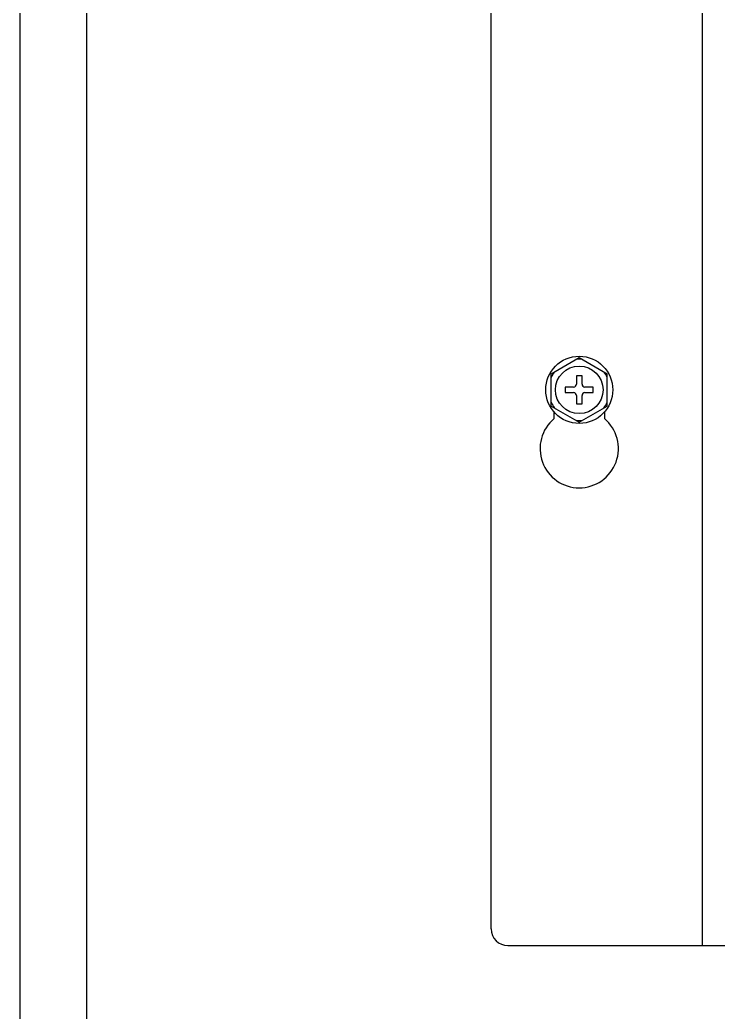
# Model space of a CAD drawing. Extents: x 61367 to 140945, y -1257 to 25588.
# Drawn here: x 91460.4 to 91585.2, y 15794.2 to 15971.6 of the extents above; entities that cross this region are included whole.
import ezdxf

# ---------------------------------------------------------------- set-up
doc = ezdxf.new("R2010")
doc.units = 0
doc.header["$MEASUREMENT"] = 0
doc.layers.get('0').update_dxf_attribs({"linetype": 'CONTINUOUS'})
for name, color, linetype in [('2401-00437-S-M6-16HWM_0', 7, 'CONTINUOUS'), ('4212-62832_1_0', 7, 'CONTINUOUS'), ('4212-73754_1_0', 7, 'CONTINUOUS'), ('4215-0412-2-1_0', 7, 'CONTINUOUS')]:
    doc.layers.add(name, color=color, linetype=linetype)

# ---------------------------------------------------------------- blocks, each defined once
blk = doc.blocks.new('RYHTHYT')
at = {"layer": '2401-00437-S-M6-16HWM_0', "color": 7, "linetype": 'Continuous'}
for p, q in [((-33363.99, -67785.28), (-33358.99, -67782.39)), ((-33358.99, -67782.39), (-33353.99, -67785.28)), ((-33363.99, -67791.05), (-33363.99, -67785.28)), ((-33359.49, -67785.66), (-33359.49, -67787.16)), ((-33358.49, -67785.66), (-33359.49, -67785.66)), ((-33358.49, -67787.16), (-33358.49, -67785.66)), ((-33353.99, -67791.05), (-33353.99, -67785.28)), ((-33361.49, -67787.66), (-33361.49, -67788.66)), ((-33359.99, -67787.66), (-33361.49, -67787.66)), ((-33356.49, -67787.66), (-33357.99, -67787.66)), ((-33356.49, -67788.66), (-33356.49, -67787.66)), ((-33361.49, -67788.66), (-33359.99, -67788.66)), ((-33359.49, -67789.16), (-33359.49, -67790.66)), ((-33358.49, -67790.66), (-33358.49, -67789.16)), ((-33357.99, -67788.66), (-33356.49, -67788.66)), ((-33363.99, -67791.05), (-33358.99, -67793.94)), ((-33359.49, -67790.66), (-33358.49, -67790.66)), ((-33358.99, -67793.94), (-33353.99, -67791.05))]:
    blk.add_line(p, q, dxfattribs=at)
for radius in [6, 4.25]:
    blk.add_circle((-33358.99, -67788.16), radius, dxfattribs=at)
for centre, radius, start, end in [((-33358.99, -67788.16), 5.47, 84.0076, 95.9924), ((-33358.99, -67788.16), 5.47, 144.0076, 155.9924), ((-33358.99, -67788.16), 5.47, 24.0076, 35.9924), ((-33359.99, -67787.16), 0.5, 270, 0), ((-33357.99, -67787.16), 0.5, 180, 270), ((-33359.99, -67789.16), 0.5, 0, 90), ((-33357.99, -67789.16), 0.5, 90, 180), ((-33358.99, -67788.16), 5.47, 204.0076, 215.9924), ((-33358.99, -67788.16), 5.47, 324.0076, 335.9924), ((-33358.99, -67788.16), 5.47, 264.0076, 275.9924)]:
    blk.add_arc(centre, radius, start, end, dxfattribs=at)
at = {"layer": '4212-62832_1_0', "color": 7, "linetype": 'Continuous'}
blk.add_line((-33446.99, -69588.16), (-33446.99, -67513.16), dxfattribs=at)
at = {"layer": '4212-73754_1_0', "color": 7, "linetype": 'Continuous'}
blk.add_line((-33458.99, -67514.86), (-33458.99, -68535.66), dxfattribs=at)
at = {"layer": '4215-0412-2-1_0', "color": 7, "linetype": 'Continuous'}
for p, q in [((-33336.94, -67887.48), (-33336.94, -67590.88)), ((-33374.74, -67884.48), (-33374.74, -67593.88)), ((-33363.49, -67793.31), (-33363.49, -67792.11)), ((-33354.49, -67792.12), (-33354.49, -67793.31)), ((-33371.74, -67887.48), (-32681.58, -67887.48))]:
    blk.add_line(p, q, dxfattribs=at)
for centre, radius, start, end in [((-33358.99, -67798.67), 7, 130.0052, 49.9948), ((-33371.74, -67884.48), 3, 180, 270)]:
    blk.add_arc(centre, radius, start, end, dxfattribs=at)

msp = doc.modelspace()

# ---------------------------------------------------------------- block references
at = {"lineweight": -3}
msp.add_blockref('RYHTHYT', (124919.399, 83693.606), dxfattribs=at)

doc.saveas('drawing.dxf')
